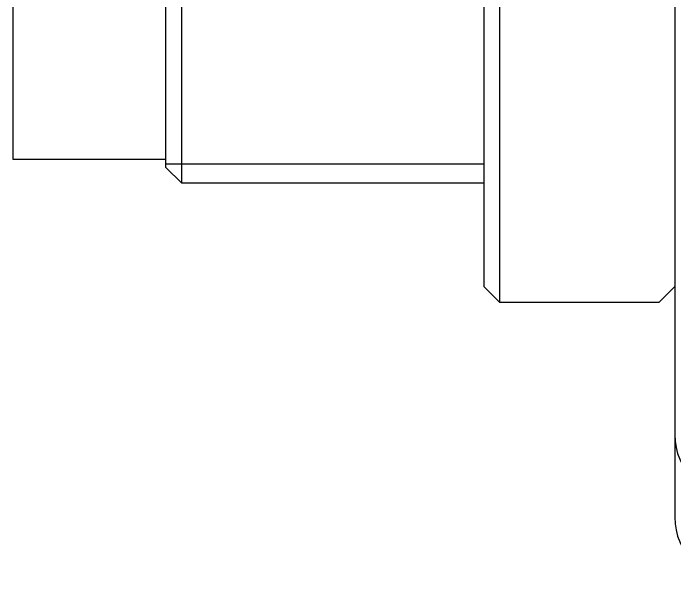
# Model space of a CAD drawing. Extents: x -805 to 272, y -183 to 306.
# Drawn here: x -649.75 to -628.95, y -137.16 to -119.31 of the extents above; entities that cross this region are included whole.
import ezdxf

# ---------------------------------------------------------------- set-up
doc = ezdxf.new("R2010")
doc.units = 0
doc.linetypes.add('CONTINOUS', pattern=[0])
doc.layers.get('0').update_dxf_attribs({"linetype": 'CONTINUOUS'})

msp = doc.modelspace()

# ---------------------------------------------------------------- linework, layer by layer
at = {"color": 7, "linetype": 'CONTINOUS'}
for p, q in [((-628.95, -59.158), (-628.95, -135.158)), ((-634.45, -128.408), (-634.45, -100.908)), ((-634.95, -101.408), (-634.95, -127.908)), ((-644.45, -124.658), (-644.45, -104.658)), ((-644.95, -124.158), (-644.95, -105.158)), ((-649.75, -123.908), (-649.75, -105.408)), ((-644.95, -123.908), (-649.75, -123.908)), ((-634.95, -124.058), (-644.95, -124.058)), ((-644.45, -124.658), (-644.95, -124.158)), ((-634.95, -124.658), (-644.45, -124.658)), ((-634.95, -127.908), (-634.45, -128.408)), ((-629.45, -128.408), (-628.95, -127.908)), ((-629.45, -128.408), (-634.45, -128.408))]:
    msp.add_line(p, q, dxfattribs=at)
for centre in [(-626.95, -132.56), (-626.95, -135.158)]:
    msp.add_arc(centre, 2, 180, 270, dxfattribs=at)

doc.saveas('drawing.dxf')
